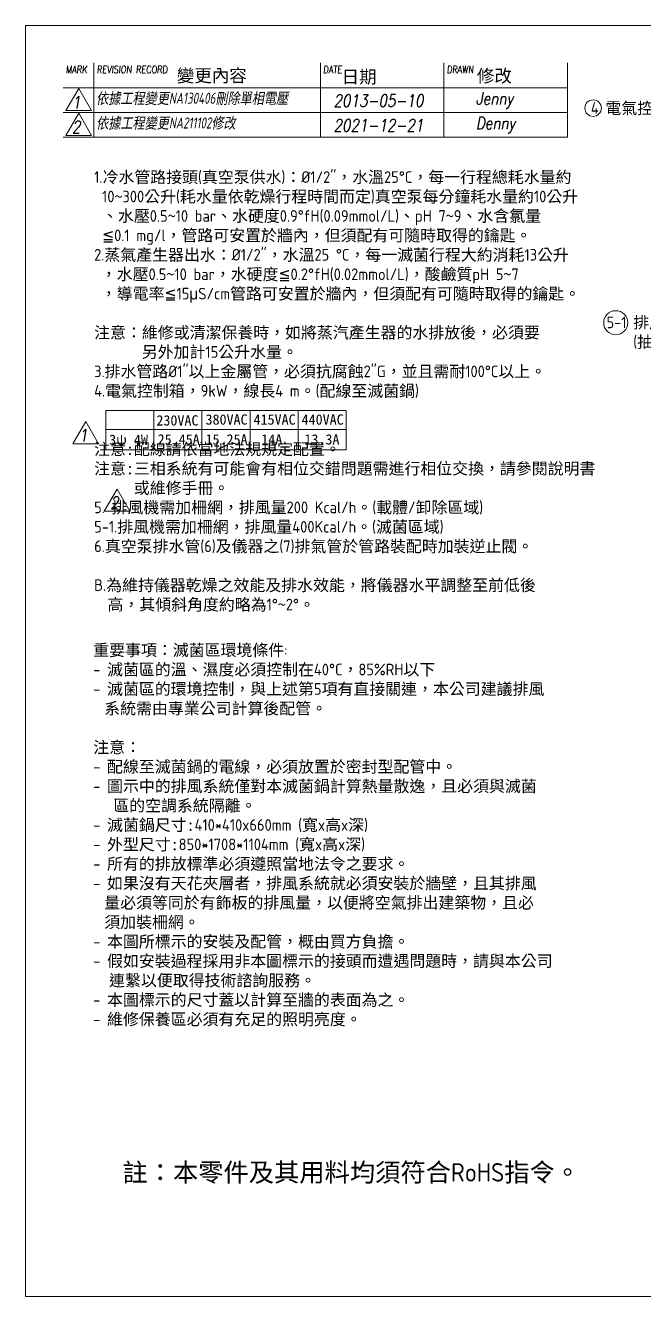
# Model space of a CAD drawing. Header units: millimetres. Extents: x -215875 to -180505, y -18088 to -2215.
# Drawn here: x -193690 to -189187, y -18088 to -8818 of the extents above; entities that cross this region are included whole.
import ezdxf

# ---------------------------------------------------------------- set-up
doc = ezdxf.new("R2010")
doc.units = ezdxf.units.MM
doc.header["$MEASUREMENT"] = 0
doc.layers.get('0').update_dxf_attribs({"lineweight": 25})
for name, color, linetype, lineweight in [('D', 3, 'Continuous', 13), ('F', 7, 'Continuous', 15), ('T', 4, 'Continuous', 15)]:
    doc.layers.add(name, color=color, linetype=linetype, lineweight=lineweight)
doc.styles.get("Standard").update_dxf_attribs({"font": 'KAIU.TTF'})
doc.styles.add('STU25', font='isocp2.shx')
doc.styles.add('Text', font='romans.shx', dxfattribs={"width": 0.8, "oblique": 10})

msp = doc.modelspace()

# ---------------------------------------------------------------- linework, layer by layer
at = {"layer": 'D'}
for p, q in [((-193104.318, -11625.177), (-193104.318, -11913.83)), ((-193104.318, -11625.177), (-191354.318, -11625.177)), ((-192754.318, -11625.177), (-192754.318, -11913.83)), ((-192404.318, -11625.177), (-192404.318, -11913.83)), ((-192054.318, -11625.177), (-192054.318, -11913.83)), ((-191704.318, -11625.177), (-191704.318, -11913.83)), ((-191354.318, -11625.177), (-191354.318, -11913.83)), ((-193104.318, -11763.83), (-191354.318, -11763.83)), ((-193104.318, -11913.83), (-191354.318, -11913.83))]:
    msp.add_line(p, q, dxfattribs=at)
for centre, radius in [((-189554.25, -9420.69), 60), ((-189389.91, -10985.437), 87.5)]:
    msp.add_circle(centre, radius, dxfattribs=at)
at = {"layer": 'F', "color": 7}
for p, q in [((-193191.299, -9091.733), (-193191.299, -9631.733)), ((-191541.149, -9631.733), (-191541.149, -9091.733)), ((-190641.149, -9631.733), (-190641.149, -9091.733)), ((-189741.149, -9451.733), (-189741.149, -9091.733)), ((-189741.149, -9271.733), (-193416.299, -9271.733)), ((-193416.299, -9451.733), (-189741.149, -9451.733)), ((-193416.299, -9631.733), (-189741.149, -9631.733))]:
    msp.add_line(p, q, dxfattribs=at)
at = {"layer": 'F'}
msp.add_line((-189741.149, -9091.733), (-189741.149, -9631.733), dxfattribs=at)
at = {"layer": 'F', "color": 6}
msp.add_lwpolyline([(-193690.32, -8817.711), (-193690.32, -18087.711), (-180505.32, -18087.711), (-180505.32, -8817.711)], close=True, dxfattribs=at)
msp.add_lwpolyline([(-193690.32, -8817.711), (-193690.32, -18087.711), (-180505.32, -18087.711), (-180505.32, -8817.711)], close=True, dxfattribs=at)
at = {"layer": 'F', "color": 7}
for points in [[(-193302.083, -9277.402), (-193395.573, -9439.333), (-193208.592, -9439.333)], [(-193302.083, -9457.402), (-193395.573, -9619.333), (-193208.592, -9619.333)], [(-193251.039, -11706.036), (-193344.529, -11867.967), (-193157.548, -11867.967)], [(-193023.283, -12198.448), (-193116.774, -12360.379), (-192929.792, -12360.379)]]:
    msp.add_lwpolyline(points, close=True, dxfattribs=at)

# ---------------------------------------------------------------- texts
at = {"lineweight": -3}
for s, p in [('變更內容', (-192586.964, -9230.517)), ('日期', (-191386.803, -9239.417)), ('修改', (-190401.325, -9232.297))]:
    msp.add_text(s, height=93.4085, dxfattribs=at).set_placement(p)
at = {"insert": (-192984.006, -17114.284), "char_height": 135.00867, "attachment_point": 1, "style": 'STU25'}
msp.add_mtext('{\\f標楷體|b0|i0|c136|p65;註：本零件及其用料均須符合}RoHS{\\f標楷體|b0|i0|c136|p65;指令。}', dxfattribs=at)
at = {"layer": 'D', "char_height": 85, "attachment_point": 1}
for s, insert in [('{\\Fisocp2.shx;\\C3;4 \\f標楷體|b0|i0|c136|p65;電氣控制箱}', (-189571.147, -9378.047)), ('{\\Fisocp2.shx;\\C3;5-1 \\f標楷體|b0|i0|c136|p65;排風機\\P\\Fisocp2.shx;    (\\f標楷體|b0|i0|c136|p65;抽風機\\Fisocp2.shx;)}', (-189456.617, -10940.888))]:
    msp.add_mtext(s, dxfattribs=dict(at, insert=insert))
at = {"layer": 'D', "color": 11, "attachment_point": 1, "style": 'STU25'}
for s, insert, char_height in [('1.{\\f標楷體|b0|i0|c136|p65;冷水管路接頭}({\\f標楷體|b0|i0|c136|p65;真空泵供水}){\\f標楷體|b0|i0|c136|p65;：}%%C1/2"{\\f標楷體|b0|i0|c136|p65;，水溫}25%%DC{\\f標楷體|b0|i0|c136|p65;，每一行程總耗水量約\\P }10{\\f標楷體|b0|i0|c136|p65;~}300{\\f標楷體|b0|i0|c136|p65;公升}({\\f標楷體|b0|i0|c136|p65;耗水量依乾燥行程時間而定}){\\f標楷體|b0|i0|c136|p65;真空泵每分鐘耗水量約}10{\\f標楷體|b0|i0|c136|p65;公升\\P 、水壓}0.5{\\f標楷體|b0|i0|c136|p65;~}10 bar{\\f標楷體|b0|i0|c136|p65;、水硬度}0.9%%DfH(0.09mmol/L){\\f標楷體|b0|i0|c136|p65;、}pH 7{\\f標楷體|b0|i0|c136|p65;~}9{\\f標楷體|b0|i0|c136|p65;、水含氯量\\P \\f新細明體|b0|i0|c136|p18;≦}0.1 mg/l{\\f標楷體|b0|i0|c136|p65;，管路可安置於牆內，但須配有可隨時取得的鑰匙。}\\P2.{\\f標楷體|b0|i0|c136|p65;蒸氣產生器出水：}%%C1/2"{\\f標楷體|b0|i0|c136|p65;，水溫}25 %%DC{\\f標楷體|b0|i0|c136|p65;，每一滅菌行程大約消耗}13{\\f標楷體|b0|i0|c136|p65;公升}\\P {\\f標楷體|b0|i0|c136|p65;，水壓}0.5{\\f標楷體|b0|i0|c136|p65;~}10 bar{\\f標楷體|b0|i0|c136|p65;，水硬度\\f新細明體|b0|i0|c136|p18;≦}0.2%%DfH(0.02mmol/L){\\f標楷體|b0|i0|c136|p65;，酸鹼質}pH 5{\\f標楷體|b0|i0|c136|p65;~}7\\P {\\f標楷體|b0|i0|c136|p65;，導電率\\f新細明體|b0|i0|c136|p18;≦}15{\\f新細明體|b0|i0|c136|p16;μ}S/cm{\\f標楷體|b0|i0|c136|p65;管路可安置於牆內，但須配有可隨時取得的鑰匙。\\P\\P注意：維修或清潔保養時，如將蒸汽產生器的水排放後，必須要\\P      另外加計}15{\\f標楷體|b0|i0|c136|p65;公升水量。}\\P3.{\\f標楷體|b0|i0|c136|p65;排水管路}%%C1"{\\f標楷體|b0|i0|c136|p65;以上金屬管，必須抗腐蝕}2"G{\\f標楷體|b0|i0|c136|p65;，並且需耐}100%%DC{\\f標楷體|b0|i0|c136|p65;以上。} \\P4.{\\f標楷體|b0|i0|c136|p65;電氣控制箱，}9kW{\\f標楷體|b0|i0|c136|p65;，線長}4 m{\\f標楷體|b0|i0|c136|p65;。}({\\f標楷體|b0|i0|c136|p65;配線至滅菌鍋})\\P\\P\\P{\\f標楷體|b0|i0|c136|p65;注意:配線請依當地法規規定配置。\\P\\fDFKai-SB|b0|i0|c136|p65;注意:三相系統有可能會有相位交錯問題需進行相位交換，請參閱說明書\\P     或維修手冊。}\\P5. {\\f標楷體|b0|i0|c136|p65;排風機需加柵網，排風量}200 Kcal/h{\\f標楷體|b0|i0|c136|p65;。}({\\f標楷體|b0|i0|c136|p65;載體}/{\\f標楷體|b0|i0|c136|p65;卸除區域})\\P5-1.{\\f標楷體|b0|i0|c136|p65;排風機需加柵網，排風量}400Kcal/h{\\f標楷體|b0|i0|c136|p65;。}({\\f標楷體|b0|i0|c136|p65;滅菌區域})\\P6.{\\f標楷體|b0|i0|c136|p65;真空泵排水管}(6){\\f標楷體|b0|i0|c136|p65;及儀器之}(7){\\f標楷體|b0|i0|c136|p65;排氣管於管路裝配時加裝逆止閥。\\P}\\PB.{\\f標楷體|b0|i0|c136|p65;為維持儀器乾燥之效能及排水效能，將儀器水平調整至前低後}\\P  {\\f標楷體|b0|i0|c136|p65;高，其傾斜角度約略為}1%%D{\\f標楷體|b0|i0|c136|p65;~}2%%D{\\f標楷體|b0|i0|c136|p65;。}', (-193189.843, -9881.142), 85), ('{\\f標楷體|b0|i0|c136|p65;230VAC}', (-192736.075, -11660.319), 75), ('{\\f標楷體|b0|i0|c136|p65;380VAC}', (-192378.191, -11654.133), 75), ('{\\f標楷體|b0|i0|c136|p65;415VAC}', (-192028.191, -11654.133), 75), ('{\\f標楷體|b0|i0|c136|p65;440VAC}', (-191678.191, -11654.133), 75), ('{\\f標楷體|b0|i0|c136|p65;3ψ 4W}', (-193080.51, -11801.819), 75), ('{\\f標楷體|b0|i0|c136|p65;25.45A}', (-192727.1, -11799.149), 75), ('{\\f標楷體|b0|i0|c136|p65;15.25A}', (-192378.305, -11799.149), 75), ('{\\f標楷體|b0|i0|c136|p65;14A}', (-191971.924, -11799.149), 75), ('{\\f標楷體|b0|i0|c136|p65;13.3A}', (-191657.704, -11799.149), 75), ('{\\f標楷體|b0|i0|c136|p65;重要事項：滅菌區環境條件}:\\P- {\\f標楷體|b0|i0|c136|p65;滅菌區的溫、濕度必須控制在}40%%DC{\\f標楷體|b0|i0|c136|p65;，}85%RH{\\f標楷體|b0|i0|c136|p65;以下\\P}- {\\f標楷體|b0|i0|c136|p65;滅菌區的環境控制，與上述第}5{\\f標楷體|b0|i0|c136|p65;項有直接關連，本公司建議排風\\P} {\\f???|b0|i0|c0|p65; \\f標楷體|b0|i0|c136|p65;系統需由專業公司計算後配管。\\P\\P注意：\\P}- {\\f標楷體|b0|i0|c136|p65;配線至滅菌鍋的電線，必須放置於密封型配管中。\\P}- {\\f標楷體|b0|i0|c136|p65;圖示中的排風系統僅對本滅菌鍋計算熱量散逸，且必須與滅菌\\P}   {\\f標楷體|b0|i0|c136|p65;區的空調系統隔離。\\P}- {\\f標楷體|b0|i0|c136|p65;滅菌鍋尺寸:}410*410x660mm ({\\f標楷體|b0|i0|c136|p65;寬}x{\\f標楷體|b0|i0|c136|p65;高}x{\\f標楷體|b0|i0|c136|p65;深})\\P- {\\f標楷體|b0|i0|c136|p65;外型尺寸:}850*1708*1104mm ({\\f標楷體|b0|i0|c136|p65;寬}x{\\f標楷體|b0|i0|c136|p65;高}x{\\f標楷體|b0|i0|c136|p65;深})\\P- {\\f標楷體|b0|i0|c136|p65;所有的排放標準必須遵照當地法令之要求。\\P}- {\\f標楷體|b0|i0|c136|p65;如果沒有天花夾層者，排風系統就必須安裝於牆壁，且其排風\\P} {\\f???|b0|i0|c0|p65; \\f標楷體|b0|i0|c136|p65;量必須等同於有飾板的排風量，以便將空氣排出建築物，且必\\P} {\\f???|b0|i0|c0|p65; \\f標楷體|b0|i0|c136|p65;須加裝柵網。\\P}- {\\f標楷體|b0|i0|c136|p65;本圖所標示的安裝及配管，概由買方負擔。\\P}- {\\f標楷體|b0|i0|c136|p65;假如安裝過程採用非本圖標示的接頭而遭遇問題時，請與本公司\\P  連繫以便取得技術諮詢服務。\\P}- {\\f標楷體|b0|i0|c136|p65;本圖標示的尺寸蓋以計算至牆的表面為之。\\P}- {\\f標楷體|b0|i0|c136|p65;維修保養區必須有充足的照明亮度。}', (-193196.42, -13330.587), 85)]:
    msp.add_mtext(s, dxfattribs=dict(at, insert=insert, char_height=char_height))
at = {"layer": 'F', "color": 1, "lineweight": 15, "style": 'Text', "oblique": 5, "width": 0.8}
for s, p in [('MARK', (-193396.397, -9166.033)), ('REVISION RECORD', (-193171.397, -9166.033)), ('DATE', (-191521.247, -9166.033)), ('DRAWN', (-190621.247, -9166.033))]:
    msp.add_text(s, height=54, dxfattribs=at).set_placement(p)
at = {"layer": 'T', "lineweight": 20, "style": 'Text', "oblique": 10, "width": 0.8}
for s, p in [('1', (-193351.02, -9422.86)), ('2013-05-10', (-191445.001, -9411.03)), ('Jenny', (-190408.542, -9395.23)), ('2', (-193351.02, -9602.86)), ('2021-12-21', (-191445.001, -9591.03)), ('Denny', (-190408.542, -9575.23)), ('1', (-193299.976, -11851.494)), ('2', (-193072.22, -12343.906))]:
    msp.add_text(s, height=90, dxfattribs=at).set_placement(p)
at = {"layer": 'T', "linetype": 'Continuous', "lineweight": 20, "char_height": 80.9991, "attachment_point": 1, "style": 'Text'}
for s, insert in [('{\\fDFKai-SB|b0|i0|c136|p65;依據工程變更\\Fisocp2.shx;NA130406\\fDFKai-SB|b0|i0|c136|p65;刪除單相電壓}', (-193174.794, -9308.413)), ('{\\fDFKai-SB|b0|i0|c136|p65;依據工程變更\\Fisocp2.shx|c136;NA211102\\fDFKai-SB|b0|i0|c136|p65;修改}', (-193174.794, -9488.413))]:
    msp.add_mtext(s, dxfattribs=dict(at, insert=insert))

doc.saveas('drawing.dxf')
